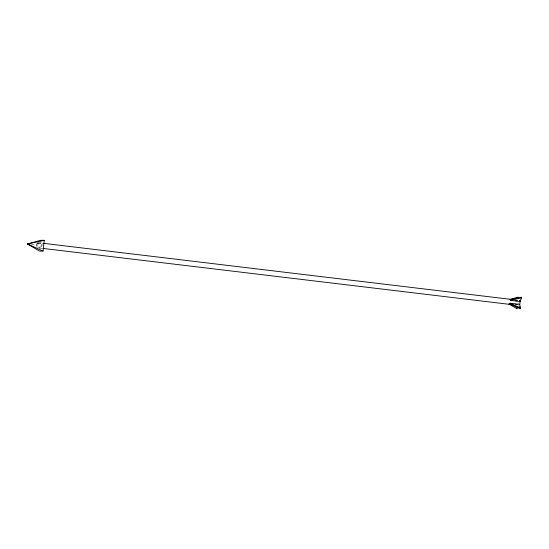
<?xml version="1.0" encoding="UTF-8"?>
<svg xmlns="http://www.w3.org/2000/svg" width="549" height="549" viewBox="0 0 549 549"><rect width="100%" height="100%" fill="white"/><g stroke="black" fill="none" stroke-linecap="round" stroke-linejoin="round"><path stroke-width="0.41" stroke-dasharray="2.75 2.06" d="M39.857 248.608L40.756 240.304M42.431 244.511L41.141 247.51L36.316 246.926M37.366 242.589L42.479 243.2M37.867 243.337L42.685 243.914M36.708 243.331L41.525 243.907L41.909 245.712M31.465 244.456L37.092 245.135M39.37 247.983L41.923 248.292M518.88 305.477A2.56 0.817 -83.2 0 1 518.675 305.388M518.29 303.583A2.56 0.817 -83.2 0 1 518.331 302.924M37.737 242.933A2.56 0.817 -83.2 0 1 37.476 246.933M36.248 246.405A2.56 0.817 -83.2 0 1 36.92 242.926"/><path stroke-width="0.82" d="M43.062 251.113L44.236 240.325L40.756 240.304L27.45 243.976L39.59 251.099L43.062 251.113L27.45 243.976L44.236 240.325M510.048 303.22L509.74 303.933L520.15 308.696L520.459 307.975L519.69 304.372L510.048 303.22L520.459 307.975M517.844 297.887L518.153 297.167L510.09 299.39M510.419 304.125L508.813 303.933L516.911 308.682L517.529 307.241M520.006 301.497L521.55 297.901L521.399 297.181L510.206 299.617L510.364 300.337L520.006 301.497L519.848 300.777M510.364 300.337L521.55 297.901M43.33 243.303L511.764 299.466M510.282 299.98L512.697 300.269M515.106 300.557L517.515 300.845M27.45 243.976L29.056 244.168M509.897 303.576L512.306 303.865M515.518 304.249L517.124 304.441M42.781 248.395L512.917 304.757M518.153 297.167L518.462 298.608M519.69 306.534L520.15 308.696M516.753 307.955L516.911 308.682M519.629 300.475A2.56 0.817 -83.2 0 1 519.539 304.729"/></g></svg>
